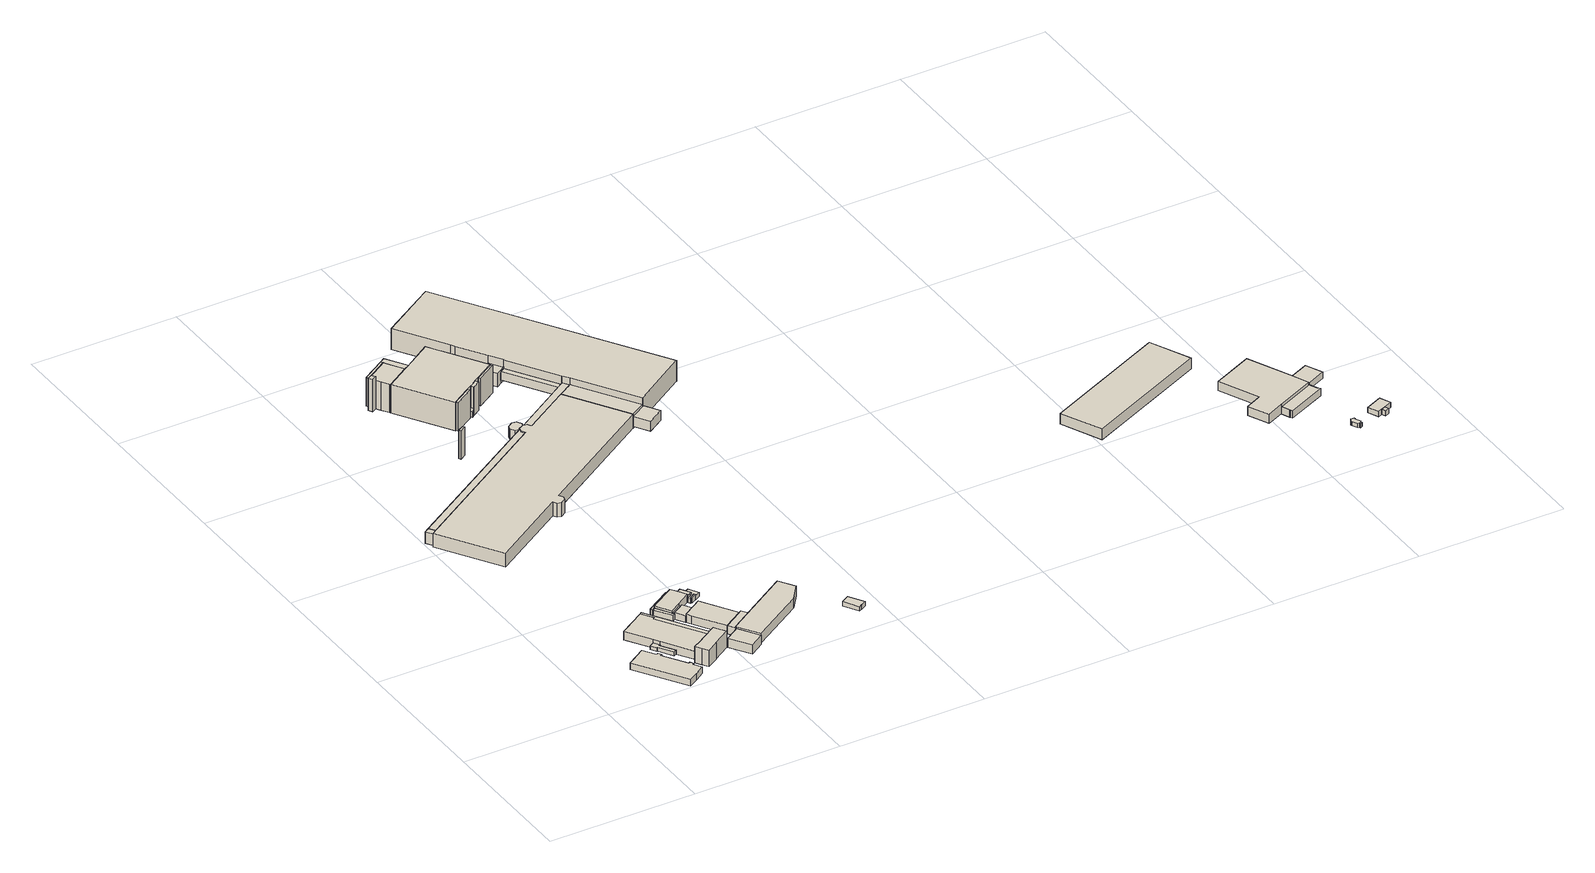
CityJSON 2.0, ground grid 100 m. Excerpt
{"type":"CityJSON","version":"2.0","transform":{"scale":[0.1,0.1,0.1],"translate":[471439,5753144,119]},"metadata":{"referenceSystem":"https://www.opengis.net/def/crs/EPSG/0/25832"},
"CityObjects":{
"building1":{"type":"Building","attributes":{"Gemeindeschluessel":"05711000","BezugspunktDach":"2000","function":"31001_2100","measuredHeight":5.83},"address":[{"country":"Germany","locality":"Bielefeld","thoroughfareNumber":"8","thoroughfareName":"Strothbachstraße"}],"geometry":[{"type":"Solid","lod":"1","boundaries":[[[[0,1,2,3,4,5,6,7,8,9,10,11,12,13]],[[14,15,16,17,18,19,20,21,22,23,24,25,26,27]],[[14,27,13,12]],[[15,14,12,11]],[[16,15,11,10]],[[17,16,10,9]],[[18,17,9,8]],[[19,18,8,7]],[[20,19,7,6]],[[21,20,6,5]],[[22,21,5,4]],[[23,22,4,3]],[[24,23,3,2]],[[25,24,2,1]],[[26,25,1,0]],[[27,26,0,13]]]]}]},
"building2":{"type":"Building","attributes":{"Gemeindeschluessel":"05711000","BezugspunktDach":"2000","function":"31001_2100","measuredHeight":2.6},"address":[{"country":"Germany","locality":"Bielefeld","thoroughfareNumber":"6","thoroughfareName":"Strothbachstraße"}],"geometry":[{"type":"Solid","lod":"1","boundaries":[[[[28,29,30,31,32,33,34,35]],[[36,37,38,39,40,41,42,43]],[[36,43,35,34]],[[37,36,34,33]],[[38,37,33,32]],[[39,38,32,31]],[[40,39,31,30]],[[41,40,30,29]],[[42,41,29,28]],[[43,42,28,35]]]]}]},
"building3":{"type":"Building","attributes":{"Gemeindeschluessel":"05711000","BezugspunktDach":"2000","function":"31001_2100","measuredHeight":5.94},"address":[{"country":"Germany","locality":"Bielefeld","thoroughfareNumber":"6","thoroughfareName":"Strothbachstraße"}],"geometry":[{"type":"Solid","lod":"1","boundaries":[[[[44,45,46,47,48,49,50,51,52,53]],[[54,55,56,57,58,59,60,61,62,63]],[[54,63,53,52]],[[55,54,52,51]],[[56,55,51,50]],[[57,56,50,49]],[[58,57,49,48]],[[59,58,48,47]],[[60,59,47,46]],[[61,60,46,45]],[[62,61,45,44]],[[63,62,44,53]]]]}]},
"building4":{"type":"Building","attributes":{"Gemeindeschluessel":"05711000","BezugspunktDach":"2000","function":"31001_2100","measuredHeight":12.18},"address":[{"country":"Germany","locality":"Bielefeld","thoroughfareNumber":"6","thoroughfareName":"Strothbachstraße"}],"geometry":[{"type":"Solid","lod":"1","boundaries":[[[[64,65,66,67,68,69,70,71,72,73]],[[74,75,76,77,78,79,80,81,82,83]],[[74,83,73,72]],[[75,74,72,71]],[[76,75,71,70]],[[77,76,70,69]],[[78,77,69,68]],[[79,78,68,67]],[[80,79,67,66]],[[81,80,66,65]],[[82,81,65,64]],[[83,82,64,73]]]]}]},
"building5":{"type":"Building","attributes":{"Gemeindeschluessel":"05711000","BezugspunktDach":"2000","function":"51009_1610","measuredHeight":5.96},"address":[{"country":"Germany"}],"geometry":[{"type":"Solid","lod":"1","boundaries":[[[[53,52,51,50,49,84,85]],[[86,81,87,88,89,90,91]],[[86,91,85,84]],[[81,86,84,49]],[[87,81,49,50]],[[88,87,50,51]],[[89,88,51,52]],[[90,89,52,53]],[[91,90,53,85]]]]}]},
"building6":{"type":"Building","attributes":{"Gemeindeschluessel":"05711000","function":"51009_1610"},"address":[{"country":"Germany"}],"children":["building6-1","building6-2"]},
"building6-1":{"type":"BuildingPart","attributes":{"BezugspunktDach":"2000","measuredHeight":4.33},"parents":["building6"],"geometry":[{"type":"Solid","lod":"1","boundaries":[[[[92,93,94,95]],[[96,97,98,99]],[[96,99,95,94]],[[97,96,94,93]],[[98,97,93,92]],[[99,98,92,95]]]]}]},
"building6-2":{"type":"BuildingPart","attributes":{"BezugspunktDach":"2000","measuredHeight":4.4},"parents":["building6"],"geometry":[{"type":"Solid","lod":"1","boundaries":[[[[100,94,101,102]],[[103,96,104,105]],[[103,105,102,101]],[[96,103,101,94]],[[104,96,94,100]],[[105,104,100,102]]]]}]},
"building7":{"type":"Building","attributes":{"Gemeindeschluessel":"05711000","BezugspunktDach":"2000","function":"51009_1610","measuredHeight":6.21},"address":[{"country":"Germany"}],"geometry":[{"type":"Solid","lod":"1","boundaries":[[[[106,107,108,109]],[[110,111,112,113]],[[110,113,109,108]],[[111,110,108,107]],[[112,111,107,106]],[[113,112,106,109]]]]}]},
"building8":{"type":"Building","attributes":{"Gemeindeschluessel":"05711000","function":"31001_2100"},"address":[{"country":"Germany","locality":"Bielefeld","thoroughfareNumber":"147","thoroughfareName":"Gildemeisterstraße"}],"children":["building8-1","building8-2","building8-3","building8-4","building8-5"]},
"building8-1":{"type":"BuildingPart","attributes":{"BezugspunktDach":"2000","measuredHeight":6.71},"parents":["building8"],"geometry":[{"type":"Solid","lod":"1","boundaries":[[[[114,115,116,117,118,119,120]],[[121,122,123,124,125,126,127]],[[121,127,120,119]],[[122,121,119,118]],[[123,122,118,117]],[[124,123,117,116]],[[125,124,116,115]],[[126,125,115,114]],[[127,126,114,120]]]]}]},
"building8-2":{"type":"BuildingPart","attributes":{"BezugspunktDach":"2000","measuredHeight":5.67},"parents":["building8"],"geometry":[{"type":"Solid","lod":"1","boundaries":[[[[128,129,130,131,132,133,134,135]],[[136,137,138,139,140,141,142,143]],[[136,143,135,134]],[[137,136,134,133]],[[138,137,133,132]],[[139,138,132,131]],[[140,139,131,130]],[[141,140,130,129]],[[142,141,129,128]],[[143,142,128,135]]]]}]},
"building8-3":{"type":"BuildingPart","attributes":{"BezugspunktDach":"2000","measuredHeight":4.33},"parents":["building8"],"geometry":[{"type":"Solid","lod":"1","boundaries":[[[[144,145,146,147]],[[137,121,127,139]],[[137,139,147,146]],[[121,137,146,145]],[[127,121,145,144]],[[139,127,144,147]]]]}]},
"building8-4":{"type":"BuildingPart","attributes":{"BezugspunktDach":"2000","measuredHeight":4.89},"parents":["building8"],"geometry":[{"type":"Solid","lod":"1","boundaries":[[[[148,149,150,151,152,153]],[[125,124,154,155,156,157]],[[125,157,153,152]],[[124,125,152,151]],[[154,124,151,150]],[[155,154,150,149]],[[156,155,149,148]],[[157,156,148,153]]]]}]},
"building8-5":{"type":"BuildingPart","attributes":{"BezugspunktDach":"2000","measuredHeight":4.91},"parents":["building8"],"geometry":[{"type":"Solid","lod":"1","boundaries":[[[[158,159,160,161,162,163,164,165,166,167]],[[168,169,170,171,126,156,155,172,173,174]],[[168,174,167,166]],[[169,168,166,165]],[[170,169,165,164]],[[171,170,164,163]],[[126,171,163,162]],[[156,126,162,161]],[[155,156,161,160]],[[172,155,160,159]],[[173,172,159,158]],[[174,173,158,167]]]]}]},
"building9":{"type":"Building","attributes":{"Gemeindeschluessel":"05711000","BezugspunktDach":"2000","function":"31001_2100","measuredHeight":6.02},"address":[{"country":"Germany","locality":"Bielefeld","thoroughfareNumber":"147","thoroughfareName":"Gildemeisterstraße"}],"geometry":[{"type":"Solid","lod":"1","boundaries":[[[[175,176,177,178,179,180]],[[181,182,183,184,185,186]],[[181,186,180,179]],[[182,181,179,178]],[[183,182,178,177]],[[184,183,177,176]],[[185,184,176,175]],[[186,185,175,180]]]]}]},
"building10":{"type":"Building","attributes":{"Gemeindeschluessel":"05711000","BezugspunktDach":"2000","function":"31001_2100","measuredHeight":5.77},"address":[{"country":"Germany","locality":"Bielefeld","thoroughfareNumber":"147","thoroughfareName":"Gildemeisterstraße"}],"geometry":[{"type":"Solid","lod":"1","boundaries":[[[[187,180,179,188,189]],[[190,191,192,193,194]],[[190,194,189,188]],[[191,190,188,179]],[[192,191,179,180]],[[193,192,180,187]],[[194,193,187,189]]]]}]},
"building11":{"type":"Building","attributes":{"Gemeindeschluessel":"05711000","BezugspunktDach":"2000","function":"51009_1610","measuredHeight":3.57},"address":[{"country":"Germany"}],"geometry":[{"type":"Solid","lod":"1","boundaries":[[[[195,196,197,198]],[[199,200,201,202]],[[199,202,198,197]],[[200,199,197,196]],[[201,200,196,195]],[[202,201,195,198]]]]}]},
"building12":{"type":"Building","attributes":{"Gemeindeschluessel":"05711000","BezugspunktDach":"2000","function":"31001_2100","measuredHeight":6.82},"address":[{"country":"Germany","locality":"Bielefeld","thoroughfareNumber":"6","thoroughfareName":"Strothbachstraße"}],"geometry":[{"type":"Solid","lod":"1","boundaries":[[[[203,204,205,206,207,208,209]],[[210,211,190,194,212,213,214]],[[210,214,209,208]],[[211,210,208,207]],[[190,211,207,206]],[[194,190,206,205]],[[212,194,205,204]],[[213,212,204,203]],[[214,213,203,209]]]]}]},
"building13":{"type":"Building","attributes":{"Gemeindeschluessel":"05711000","BezugspunktDach":"2000","function":"51009_1610","measuredHeight":20.24},"address":[{"country":"Germany"}],"geometry":[{"type":"Solid","lod":"1","boundaries":[[[[215,216,217,218]],[[219,220,221,222]],[[219,222,218,217]],[[220,219,217,216]],[[221,220,216,215]],[[222,221,215,218]]]]}]},
"building14":{"type":"Building","attributes":{"Gemeindeschluessel":"05711000","function":"31001_2100"},"address":[{"country":"Germany","locality":"Bielefeld","thoroughfareNumber":"150","thoroughfareName":"Gildemeisterstraße"}],"children":["building14-1","building14-2","building14-3","building14-4"]},
"building14-1":{"type":"BuildingPart","attributes":{"BezugspunktDach":"2000","measuredHeight":9.74},"parents":["building14"],"geometry":[{"type":"Solid","lod":"1","boundaries":[[[[223,224,225,226,227,228,229,230,231,232,233,234,235,236,237,238,239,240,241,242,243]],[[244,245,246,247,248,249,250,251,252,253,254,255,256,257,258,259,260,261,262,263,264]],[[244,264,243,242]],[[245,244,242,241]],[[246,245,241,240]],[[247,246,240,239]],[[248,247,239,238]],[[249,248,238,237]],[[250,249,237,236]],[[251,250,236,235]],[[252,251,235,234]],[[253,252,234,233]],[[254,253,233,232]],[[255,254,232,231]],[[256,255,231,230]],[[257,256,230,229]],[[258,257,229,228]],[[259,258,228,227]],[[260,259,227,226]],[[261,260,226,225]],[[262,261,225,224]],[[263,262,224,223]],[[264,263,223,243]]]]}]},
"building14-2":{"type":"BuildingPart","attributes":{"BezugspunktDach":"2000","measuredHeight":8.02},"address":[{"country":"Germany","locality":"Bielefeld","thoroughfareNumber":"150","thoroughfareName":"Gildemeisterstraße"}],"parents":["building14"],"geometry":[{"type":"Solid","lod":"1","boundaries":[[[[265,266,267,268,269]],[[270,271,272,273,274]],[[270,274,269,268]],[[271,270,268,267]],[[272,271,267,266]],[[273,272,266,265]],[[274,273,265,269]]]]}]},
"building14-3":{"type":"BuildingPart","attributes":{"BezugspunktDach":"2000","measuredHeight":8.11},"address":[{"country":"Germany","locality":"Bielefeld","thoroughfareNumber":"150","thoroughfareName":"Gildemeisterstraße"}],"parents":["building14"],"geometry":[{"type":"Solid","lod":"1","boundaries":[[[[267,275,276,268]],[[277,278,279,280]],[[277,280,268,276]],[[278,277,276,275]],[[279,278,275,267]],[[280,279,267,268]]]]}]},
"building14-4":{"type":"BuildingPart","attributes":{"BezugspunktDach":"2000","measuredHeight":7.51},"address":[{"country":"Germany","locality":"Bielefeld","thoroughfareNumber":"150","thoroughfareName":"Gildemeisterstraße"}],"parents":["building14"],"geometry":[{"type":"Solid","lod":"1","boundaries":[[[[281,282,283,284,285,286,287]],[[288,289,290,291,292,293,294]],[[288,294,287,286]],[[289,288,286,285]],[[290,289,285,284]],[[291,290,284,283]],[[292,291,283,282]],[[293,292,282,281]],[[294,293,281,287]]]]}]},
"building15":{"type":"Building","attributes":{"Gemeindeschluessel":"05711000","function":"31001_2100"},"address":[{"country":"Germany","locality":"Bielefeld","thoroughfareNumber":"150","thoroughfareName":"Gildemeisterstraße"}],"children":["building15-1","building15-2","building15-3","building15-4","building15-5","building15-6","building15-7","building15-8"]},
"building15-1":{"type":"BuildingPart","attributes":{"BezugspunktDach":"2000","measuredHeight":20.18},"parents":["building15"],"geometry":[{"type":"Solid","lod":"1","boundaries":[[[[295,296,297,298,299,300,301,302,303,304,305,306,307,308,309]],[[310,311,312,313,314,315,316,317,318,319,320,321,322,323,324]],[[310,324,309,308]],[[311,310,308,307]],[[312,311,307,306]],[[313,312,306,305]],[[314,313,305,304]],[[315,314,304,303]],[[316,315,303,302]],[[317,316,302,301]],[[318,317,301,300]],[[319,318,300,299]],[[320,319,299,298]],[[321,320,298,297]],[[322,321,297,296]],[[323,322,296,295]],[[324,323,295,309]]]]}]},
"building15-2":{"type":"BuildingPart","attributes":{"BezugspunktDach":"2000","measuredHeight":20},"parents":["building15"],"geometry":[{"type":"Solid","lod":"1","boundaries":[[[[325,326,327,328,329,330,331,332]],[[315,333,334,335,336,337,338,316]],[[315,316,332,331]],[[333,315,331,330]],[[334,333,330,329]],[[335,334,329,328]],[[336,335,328,327]],[[337,336,327,326]],[[338,337,326,325]],[[316,338,325,332]]]]}]},
"building15-3":{"type":"BuildingPart","attributes":{"BezugspunktDach":"2000","measuredHeight":20.18},"parents":["building15"],"geometry":[{"type":"Solid","lod":"1","boundaries":[[[[309,308,339,340,341]],[[342,343,310,324,344]],[[342,344,341,340]],[[343,342,340,339]],[[310,343,339,308]],[[324,310,308,309]],[[344,324,309,341]]]]}]},
"building15-4":{"type":"BuildingPart","attributes":{"BezugspunktDach":"2000","measuredHeight":22.8},"parents":["building15"],"geometry":[{"type":"Solid","lod":"1","boundaries":[[[[345,346,347,348]],[[349,350,336,335]],[[349,335,348,347]],[[350,349,347,346]],[[336,350,346,345]],[[335,336,345,348]]]]}]},
"building15-5":{"type":"BuildingPart","attributes":{"BezugspunktDach":"2000","measuredHeight":20.02},"address":[{"country":"Germany","locality":"Bielefeld","thoroughfareNumber":"150","thoroughfareName":"Gildemeisterstraße"}],"parents":["building15"],"geometry":[{"type":"Solid","lod":"1","boundaries":[[[[351,352,353,354]],[[316,355,356,317]],[[316,317,354,353]],[[355,316,353,352]],[[356,355,352,351]],[[317,356,351,354]]]]}]},
"building15-6":{"type":"BuildingPart","attributes":{"BezugspunktDach":"2000","measuredHeight":20.47},"parents":["building15"],"geometry":[{"type":"Solid","lod":"1","boundaries":[[[[357,358,359,360]],[[337,361,355,338]],[[337,338,360,359]],[[361,337,359,358]],[[355,361,358,357]],[[338,355,357,360]]]]}]},
"building15-7":{"type":"BuildingPart","attributes":{"BezugspunktDach":"2000","measuredHeight":20.46},"address":[{"country":"Germany","locality":"Bielefeld","thoroughfareNumber":"150","thoroughfareName":"Gildemeisterstraße"}],"parents":["building15"],"geometry":[{"type":"Solid","lod":"1","boundaries":[[[[306,305,362,363]],[[364,365,366,367]],[[364,367,363,362]],[[365,364,362,305]],[[366,365,305,306]],[[367,366,306,363]]]]}]},
"building15-8":{"type":"BuildingPart","attributes":{"BezugspunktDach":"2000","measuredHeight":19.3},"address":[{"country":"Germany","locality":"Bielefeld","thoroughfareNumber":"150","thoroughfareName":"Gildemeisterstraße"}],"parents":["building15"],"geometry":[{"type":"Solid","lod":"1","boundaries":[[[[368,369,370,371]],[[372,373,374,375]],[[372,375,371,370]],[[373,372,370,369]],[[374,373,369,368]],[[375,374,368,371]]]]}]},
"building16":{"type":"Building","attributes":{"Gemeindeschluessel":"05711000","BezugspunktDach":"2000","function":"51009_1610","measuredHeight":3.82},"address":[{"country":"Germany"}],"geometry":[{"type":"Solid","lod":"1","boundaries":[[[[376,377,378,379,380]],[[381,382,383,384,385]],[[381,385,380,379]],[[382,381,379,378]],[[383,382,378,377]],[[384,383,377,376]],[[385,384,376,380]]]]}]},
"building17":{"type":"Building","attributes":{"Gemeindeschluessel":"05711000","BezugspunktDach":"2000","function":"31001_2100","measuredHeight":7.59},"address":[{"country":"Germany","locality":"Bielefeld","thoroughfareNumber":"150","thoroughfareName":"Gildemeisterstraße"}],"geometry":[{"type":"Solid","lod":"1","boundaries":[[[[386,387,388,389,390,266,391,392,282,393]],[[394,395,396,397,398,399,400,401,402,403]],[[394,403,393,282]],[[395,394,282,392]],[[396,395,392,391]],[[397,396,391,266]],[[398,397,266,390]],[[399,398,390,389]],[[400,399,389,388]],[[401,400,388,387]],[[402,401,387,386]],[[403,402,386,393]]]]}]},
"building18":{"type":"Building","attributes":{"Gemeindeschluessel":"05711000","BezugspunktDach":"2000","function":"31001_2460","measuredHeight":3.03},"address":[{"country":"Germany","locality":"Bielefeld","thoroughfareNumber":"145","thoroughfareName":"Gildemeisterstraße"}],"geometry":[{"type":"Solid","lod":"1","boundaries":[[[[404,405,406,407,408,409]],[[410,411,412,413,414,415]],[[410,415,409,408]],[[411,410,408,407]],[[412,411,407,406]],[[413,412,406,405]],[[414,413,405,404]],[[415,414,404,409]]]]}]},
"building19":{"type":"Building","attributes":{"Gemeindeschluessel":"05711000","BezugspunktDach":"2000","function":"51009_1610","measuredHeight":6.5},"address":[{"country":"Germany"}],"geometry":[{"type":"Solid","lod":"1","boundaries":[[[[416,417,418,419]],[[420,421,422,423]],[[420,423,419,418]],[[421,420,418,417]],[[422,421,417,416]],[[423,422,416,419]]]]}]},
"building20":{"type":"Building","attributes":{"Gemeindeschluessel":"05711000","function":"31001_2100"},"address":[{"country":"Germany","locality":"Bielefeld","thoroughfareNumber":"150","thoroughfareName":"Gildemeisterstraße"}],"children":["building20-1","building20-2","building20-3","building20-4","building20-5"]},
"building20-1":{"type":"BuildingPart","attributes":{"BezugspunktDach":"2000","measuredHeight":14.78},"parents":["building20"],"geometry":[{"type":"Solid","lod":"1","boundaries":[[[[424,425,426,427,428,429,430,431,432,433,434,435,436,437,438,439]],[[440,441,442,443,444,445,446,447,448,449,450,451,452,453,454,455]],[[440,455,439,438]],[[441,440,438,437]],[[442,441,437,436]],[[443,442,436,435]],[[444,443,435,434]],[[445,444,434,433]],[[446,445,433,432]],[[447,446,432,431]],[[448,447,431,430]],[[449,448,430,429]],[[450,449,429,428]],[[451,450,428,427]],[[452,451,427,426]],[[453,452,426,425]],[[454,453,425,424]],[[455,454,424,439]]]]}]},
"building20-2":{"type":"BuildingPart","attributes":{"BezugspunktDach":"2000","measuredHeight":10.2},"parents":["building20"],"geometry":[{"type":"Solid","lod":"1","boundaries":[[[[456,457,458,459]],[[460,461,445,444]],[[460,444,459,458]],[[461,460,458,457]],[[445,461,457,456]],[[444,445,456,459]]]]}]},
"building20-3":{"type":"BuildingPart","attributes":{"BezugspunktDach":"2000","measuredHeight":9.57},"parents":["building20"],"geometry":[{"type":"Solid","lod":"1","boundaries":[[[[462,463,464,465,466,467,468]],[[469,470,471,451,450,449,472]],[[469,472,468,467]],[[470,469,467,466]],[[471,470,466,465]],[[451,471,465,464]],[[450,451,464,463]],[[449,450,463,462]],[[472,449,462,468]]]]}]},
"building20-4":{"type":"BuildingPart","attributes":{"BezugspunktDach":"2000","measuredHeight":7.1},"address":[{"country":"Germany","locality":"Bielefeld","thoroughfareNumber":"150","thoroughfareName":"Gildemeisterstraße"}],"parents":["building20"],"geometry":[{"type":"Solid","lod":"1","boundaries":[[[[473,474,475,476,477]],[[478,479,480,481,482]],[[478,482,477,476]],[[479,478,476,475]],[[480,479,475,474]],[[481,480,474,473]],[[482,481,473,477]]]]}]},
"building20-5":{"type":"BuildingPart","attributes":{"BezugspunktDach":"2000","measuredHeight":5.57},"address":[{"country":"Germany","locality":"Bielefeld","thoroughfareNumber":"150","thoroughfareName":"Gildemeisterstraße"}],"parents":["building20"],"geometry":[{"type":"Solid","lod":"1","boundaries":[[[[483,484,485,486]],[[487,488,489,490]],[[487,490,486,485]],[[488,487,485,484]],[[489,488,484,483]],[[490,489,483,486]]]]}]},
"building21":{"type":"Building","attributes":{"Gemeindeschluessel":"05711000","BezugspunktDach":"2000","function":"31001_2100","measuredHeight":7.65},"address":[{"country":"Germany"}],"geometry":[{"type":"Solid","lod":"1","boundaries":[[[[491,492,493,494]],[[495,496,497,498]],[[495,498,494,493]],[[496,495,493,492]],[[497,496,492,491]],[[498,497,491,494]]]]}]},
"building22":{"type":"Building","attributes":{"Gemeindeschluessel":"05711000","function":"31001_2100"},"address":[{"country":"Germany","locality":"Bielefeld","thoroughfareNumber":"90a","thoroughfareName":"Gildemeisterstraße"}],"children":["building22-1","building22-2","building22-3"]},
"building22-1":{"type":"BuildingPart","attributes":{"BezugspunktDach":"2000","measuredHeight":6.47},"parents":["building22"],"geometry":[{"type":"Solid","lod":"1","boundaries":[[[[499,500,501,502,503,504,505,506,507,508,509]],[[510,511,512,513,514,515,516,517,518,519,520]],[[510,520,509,508]],[[511,510,508,507]],[[512,511,507,506]],[[513,512,506,505]],[[514,513,505,504]],[[515,514,504,503]],[[516,515,503,502]],[[517,516,502,501]],[[518,517,501,500]],[[519,518,500,499]],[[520,519,499,509]]]]}]},
"building22-2":{"type":"BuildingPart","attributes":{"BezugspunktDach":"2000","measuredHeight":5.03},"address":[{"country":"Germany","locality":"Bielefeld","thoroughfareNumber":"90a","thoroughfareName":"Gildemeisterstraße"}],"parents":["building22"],"geometry":[{"type":"Solid","lod":"1","boundaries":[[[[521,522,523,524]],[[525,526,527,528]],[[525,528,524,523]],[[526,525,523,522]],[[527,526,522,521]],[[528,527,521,524]]]]}]},
"building22-3":{"type":"BuildingPart","attributes":{"BezugspunktDach":"2000","measuredHeight":4.76},"address":[{"country":"Germany","locality":"Bielefeld","thoroughfareNumber":"90a","thoroughfareName":"Gildemeisterstraße"}],"parents":["building22"],"geometry":[{"type":"Solid","lod":"1","boundaries":[[[[529,530,531,532]],[[533,534,535,536]],[[533,536,532,531]],[[534,533,531,530]],[[535,534,530,529]],[[536,535,529,532]]]]}]},
"building23":{"type":"Building","attributes":{"Gemeindeschluessel":"05711000","BezugspunktDach":"2000","function":"51009_1610","measuredHeight":4.96},"address":[{"country":"Germany"}],"geometry":[{"type":"Solid","lod":"1","boundaries":[[[[537,538,539,540,541,532,531,530]],[[542,543,544,545,525,528,527,546]],[[542,546,530,531]],[[543,542,531,532]],[[544,543,532,541]],[[545,544,541,540]],[[525,545,540,539]],[[528,525,539,538]],[[527,528,538,537]],[[546,527,537,530]]]]}]},
"building24":{"type":"Building","attributes":{"Gemeindeschluessel":"05711000","BezugspunktDach":"2100","function":"51009_1610","measuredHeight":3},"address":[{"country":"Germany"}],"geometry":[{"type":"Solid","lod":"1","boundaries":[[[[547,548,549,550,551,552,553,554,555,556,557,558,559]],[[560,561,562,563,564,565,566,567,568,569,570,571,572]],[[560,572,559,558]],[[561,560,558,557]],[[562,561,557,556]],[[563,562,556,555]],[[564,563,555,554]],[[565,564,554,553]],[[566,565,553,552]],[[567,566,552,551]],[[568,567,551,550]],[[569,568,550,549]],[[570,569,549,548]],[[571,570,548,547]],[[572,571,547,559]]]]}]},
"building25":{"type":"Building","attributes":{"Gemeindeschluessel":"05711000","BezugspunktDach":"2000","function":"31001_2100","measuredHeight":4.38},"address":[{"country":"Germany","locality":"Bielefeld","thoroughfareNumber":"90a","thoroughfareName":"Gildemeisterstraße"}],"geometry":[{"type":"Solid","lod":"1","boundaries":[[[[573,574,575,576]],[[577,578,579,580]],[[577,580,576,575]],[[578,577,575,574]],[[579,578,574,573]],[[580,579,573,576]]]]}]},
"building26":{"type":"Building","attributes":{"Gemeindeschluessel":"05711000","BezugspunktDach":"2000","function":"51009_1610","measuredHeight":3.66},"address":[{"country":"Germany"}],"geometry":[{"type":"Solid","lod":"1","boundaries":[[[[581,582,583,584]],[[585,586,587,588]],[[585,588,584,583]],[[586,585,583,582]],[[587,586,582,581]],[[588,587,581,584]]]]}]},
"building27":{"type":"Building","attributes":{"Gemeindeschluessel":"05711000","BezugspunktDach":"2000","function":"51009_1610","measuredHeight":3.67},"address":[{"country":"Germany"}],"geometry":[{"type":"Solid","lod":"1","boundaries":[[[[581,589,590,591,592,582]],[[593,594,595,596,587,586]],[[593,586,582,592]],[[594,593,592,591]],[[595,594,591,590]],[[596,595,590,589]],[[587,596,589,581]],[[586,587,581,582]]]]}]}
},
"vertices":[
[423,387,53],[359,346,53],[574,8,53],[639,49,53],[703,90,53],[669,144,53],[679,150,53],[665,173,53],[655,166,53],[554,323,53],[565,330,53],[551,352,53],[540,346,53],[487,429,53],[540,346,6],[551,352,6],[565,330,6],[554,323,6],[655,166,6],[665,173,6],[679,150,6],[669,144,6],[703,90,6],[639,49,6],[574,8,6],[359,346,6],[423,387,6],[487,429,6],
[620,440,41],[596,479,41],[563,459,41],[588,420,41],[591,422,41],[650,328,41],[671,341,41],[611,434,41],[671,341,15],[650,328,15],[591,422,15],[588,420,15],[563,459,15],[596,479,15],[620,440,15],[611,434,15],
[491,644,63],[596,479,63],[620,440,63],[752,233,63],[754,230,63],[925,338,63],[711,673,63],[722,680,63],[692,727,63],[672,758,63],[692,727,4],[722,680,4],[711,673,4],[925,338,4],[754,230,4],[752,233,4],[620,440,4],[596,479,4],[491,644,4],[672,758,4],
[949,300,119],[925,338,119],[754,230,119],[752,233,119],[727,217,119],[754,175,119],[779,136,119],[854,184,119],[853,185,119],[973,262,119],[853,185,3],[854,184,3],[779,136,3],[754,175,3],[727,217,3],[752,233,3],[754,230,3],[925,338,3],[949,300,3],[973,262,3],
[949,353,63],[685,767,63],[949,353,3],[711,673,3],[722,680,3],[692,727,3],[672,758,3],[685,767,3],
[928,892,53],[758,784,53],[767,769,53],[955,887,53],[767,769,13],[758,784,13],[928,892,13],[955,887,13],
[784,780,53],[839,656,53],[855,667,53],[839,656,13],[784,780,13],[855,667,13],
[1077,320,69],[977,256,69],[1066,118,69],[1166,182,69],[1066,118,6],[977,256,6],[1077,320,6],[1166,182,6],
[1015,785,69],[1019,787,69],[978,851,69],[955,887,69],[784,780,69],[848,679,69],[921,726,69],[848,679,14],[784,780,14],[955,887,14],[978,851,14],[1019,787,14],[1015,785,14],[921,726,14],
[936,628,61],[976,654,61],[936,717,61],[929,713,61],[896,692,61],[855,667,61],[896,603,61],[897,604,61],[896,603,14],[855,667,14],[896,692,14],[929,713,14],[936,717,14],[976,654,14],[936,628,14],[897,604,14],
[921,726,57],[848,679,57],[855,667,57],[929,713,57],
[1055,810,57],[1032,846,57],[1015,874,57],[978,851,57],[1019,787,57],[1037,798,57],[1015,874,14],[1032,846,14],[1055,810,14],[1037,798,14],
[1101,814,43],[1068,868,43],[1032,846,43],[1055,810,43],[1015,785,43],[1026,767,43],[1062,790,43],[1065,785,43],[1068,781,43],[1107,805,43],[1068,781,14],[1065,785,14],[1062,790,14],[1026,767,14],[1068,868,14],[1101,814,14],[1107,805,14],
[1032,689,72],[976,654,72],[897,604,72],[917,572,72],[1044,373,72],[1178,458,72],[1044,373,12],[917,572,12],[897,604,12],[976,654,12],[1032,689,12],[1178,458,12],
[1195,469,72],[1074,326,72],[1225,422,72],[1074,326,14],[1044,373,14],[1178,458,14],[1195,469,14],[1225,422,14],
[1062,790,54],[1026,767,54],[1032,758,54],[1068,781,54],[1032,758,18],[1026,767,18],[1062,790,18],[1068,781,18],
[1606,515,82],[1538,621,82],[1225,422,82],[1074,326,82],[1077,320,82],[1166,182,82],[1524,410,82],[1166,182,14],[1077,320,14],[1538,621,14],[1606,515,14],[1524,410,14],
[677,2821,228],[637,2796,228],[645,2783,228],[685,2809,228],[645,2783,26],[637,2796,26],[677,2821,26],[685,2809,26],
[1447,2975,109],[1124,2770,109],[1108,2796,109],[1083,2802,109],[1080,2802,109],[1046,2781,109],[1046,2778,109],[1040,2753,109],[1057,2727,109],[62,2095,109],[27,2073,109],[286,1666,109],[809,1999,109],[825,1974,109],[852,1967,109],[886,1989,109],[892,2016,109],[876,2042,109],[1703,2567,109],[1706,2568,109],[1448,2973,109],[1706,2568,12],[1703,2567,12],[876,2042,12],[892,2016,12],[886,1989,12],[852,1967,12],[825,1974,12],[809,1999,12],[286,1666,12],[27,2073,12],[62,2095,12],[1057,2727,12],[1040,2753,12],[1046,2778,12],[1046,2781,12],[1080,2802,12],[1083,2802,12],[1108,2796,12],[1124,2770,12],[1447,2975,12],[1448,2973,12],
[1040,2753,105],[1046,2778,105],[34,2138,105],[62,2095,105],[1057,2727,105],[62,2095,25],[34,2138,25],[1046,2778,25],[1040,2753,25],[1057,2727,25],
[0,2116,105],[27,2073,105],[27,2073,24],[0,2116,24],[34,2138,24],[62,2095,24],
[1520,3082,105],[1083,2802,105],[1108,2796,105],[1124,2770,105],[1447,2975,105],[1448,2973,105],[1549,3037,105],[1448,2973,30],[1447,2975,30],[1124,2770,30],[1108,2796,30],[1083,2802,30],[1520,3082,30],[1549,3037,30],
[992,3206,226],[1028,3228,226],[1160,3312,226],[987,3585,226],[971,3610,226],[930,3674,226],[741,3553,226],[706,3531,226],[545,3428,226],[775,3067,226],[777,3069,226],[907,3151,226],[909,3152,226],[943,3174,226],[993,3206,226],[943,3174,24],[909,3152,24],[907,3151,24],[777,3069,24],[775,3067,24],[545,3428,24],[706,3531,24],[741,3553,24],[930,3674,24],[971,3610,24],[987,3585,24],[1160,3312,24],[1028,3228,24],[992,3206,24],[993,3206,24],
[628,3655,224],[466,3552,224],[474,3540,224],[491,3513,224],[511,3481,224],[541,3435,224],[545,3428,224],[706,3531,224],[541,3435,24],[511,3481,24],[491,3513,24],[474,3540,24],[466,3552,24],[628,3655,24],
[955,3155,226],[956,3154,226],[1005,3186,226],[956,3154,24],[955,3155,24],[1005,3186,24],
[474,3540,252],[443,3520,252],[460,3494,252],[491,3513,252],[460,3494,24],[443,3520,24],
[652,3691,225],[618,3669,225],[706,3531,225],[741,3553,225],[618,3669,24],[652,3691,24],
[618,3669,227],[457,3566,227],[466,3552,227],[628,3655,227],[457,3566,24],
[786,3054,226],[917,3137,226],[786,3054,25],[777,3069,25],[907,3151,25],[917,3137,25],
[1160,3312,223],[1028,3228,223],[1037,3214,223],[1169,3298,223],[1037,3214,30],[1028,3228,30],[1160,3312,30],[1169,3298,30],
[955,3155,74],[943,3174,74],[909,3152,74],[927,3124,74],[930,3124,74],[927,3124,36],[909,3152,36],[943,3174,36],[955,3155,36],[930,3124,36],
[1071,2857,105],[1042,2863,105],[1008,2841,105],[1001,2812,105],[1019,2784,105],[1046,2781,105],[1080,2802,105],[1089,2828,105],[1083,2802,29],[1080,2802,29],[1046,2781,29],[1046,2778,29],[1019,2784,29],[1001,2812,29],[1008,2841,29],[1042,2863,29],[1071,2857,29],[1089,2828,29],
[1831,300,54],[1777,267,54],[1837,168,54],[1858,181,54],[1858,179,54],[1892,200,54],[1858,179,23],[1858,181,23],[1837,168,23],[1777,267,23],[1831,300,23],[1892,200,23],
[1312,3407,93],[1279,3387,93],[1486,3062,93],[1519,3082,93],[1486,3062,35],[1279,3387,35],[1312,3407,35],[1519,3082,35],
[911,4037,155],[1122,3705,155],[1138,3680,155],[1256,3495,155],[1312,3408,155],[1312,3407,155],[1519,3082,155],[1519,3083,155],[1520,3082,155],[1549,3037,155],[1807,2632,155],[1813,2636,155],[2186,2874,155],[2186,2873,155],[2188,2873,155],[1293,4280,155],[2188,2873,8],[2186,2873,8],[2186,2874,8],[1813,2636,8],[1807,2632,8],[1549,3037,8],[1520,3082,8],[1519,3083,8],[1519,3082,8],[1312,3407,8],[1312,3408,8],[1256,3495,8],[1138,3680,8],[1122,3705,8],[911,4037,8],[1293,4280,8],
[1549,3037,110],[1448,2973,110],[1706,2568,110],[1807,2632,110],[1706,2568,8],[1448,2973,8],
[1312,3407,103],[1312,3408,103],[1256,3495,103],[1189,3453,103],[1245,3366,103],[1246,3365,103],[1279,3387,103],[1246,3365,8],[1245,3366,8],[1189,3453,8],[1279,3387,8],
[1813,2636,96],[1706,2568,96],[1703,2567,96],[1765,2468,96],[1875,2538,96],[1765,2468,25],[1703,2567,25],[1706,2568,25],[1813,2636,25],[1875,2538,25],
[1122,3705,81],[971,3610,81],[987,3585,81],[1138,3680,81],[987,3585,25],[971,3610,25],[1122,3705,25],[1138,3680,25],
[4707,1626,140],[3862,1239,140],[3987,966,140],[4832,1353,140],[3987,966,64],[3862,1239,64],[4707,1626,64],[4832,1353,64],
[5044,663,129],[5306,783,129],[5309,784,129],[5305,793,129],[5252,909,129],[5121,1193,129],[4848,1068,129],[4972,799,129],[4863,748,129],[4927,609,129],[5042,662,129],[4927,609,65],[4863,748,65],[4972,799,65],[4848,1068,65],[5121,1193,65],[5252,909,65],[5305,793,65],[5309,784,65],[5306,783,65],[5044,663,65],[5042,662,65],
[5044,663,115],[5042,662,115],[5068,604,115],[5071,606,115],[5068,604,64],[5042,662,64],[5044,663,64],[5071,606,64],
[5309,784,114],[5306,783,114],[5332,726,114],[5335,727,114],[5332,726,67],[5306,783,67],[5309,784,67],[5335,727,67],
[5044,663,114],[5071,606,114],[5068,604,114],[5076,588,114],[5343,710,114],[5332,726,64],[5335,727,64],[5343,710,64],[5076,588,64],[5306,783,64],
[5358,336,108],[5355,343,108],[5334,346,108],[5322,328,108],[5325,321,108],[5327,321,108],[5344,285,108],[5356,280,108],[5359,273,108],[5372,279,108],[5368,286,108],[5373,298,108],[5356,335,108],[5373,298,78],[5368,286,78],[5372,279,78],[5359,273,78],[5356,280,78],[5344,285,78],[5327,321,78],[5325,321,78],[5322,328,78],[5334,346,78],[5355,343,78],[5358,336,78],[5356,335,78],
[5396,975,111],[5252,909,111],[5305,793,111],[5448,860,111],[5305,793,67],[5252,909,67],[5396,975,67],[5448,860,67],
[5568,345,115],[5540,333,115],[5552,305,115],[5580,318,115],[5552,305,78],[5540,333,78],[5568,345,78],[5580,318,78],
[5623,370,115],[5590,442,115],[5479,391,115],[5512,320,115],[5512,320,78],[5479,391,78],[5590,442,78],[5623,370,78]
]}
